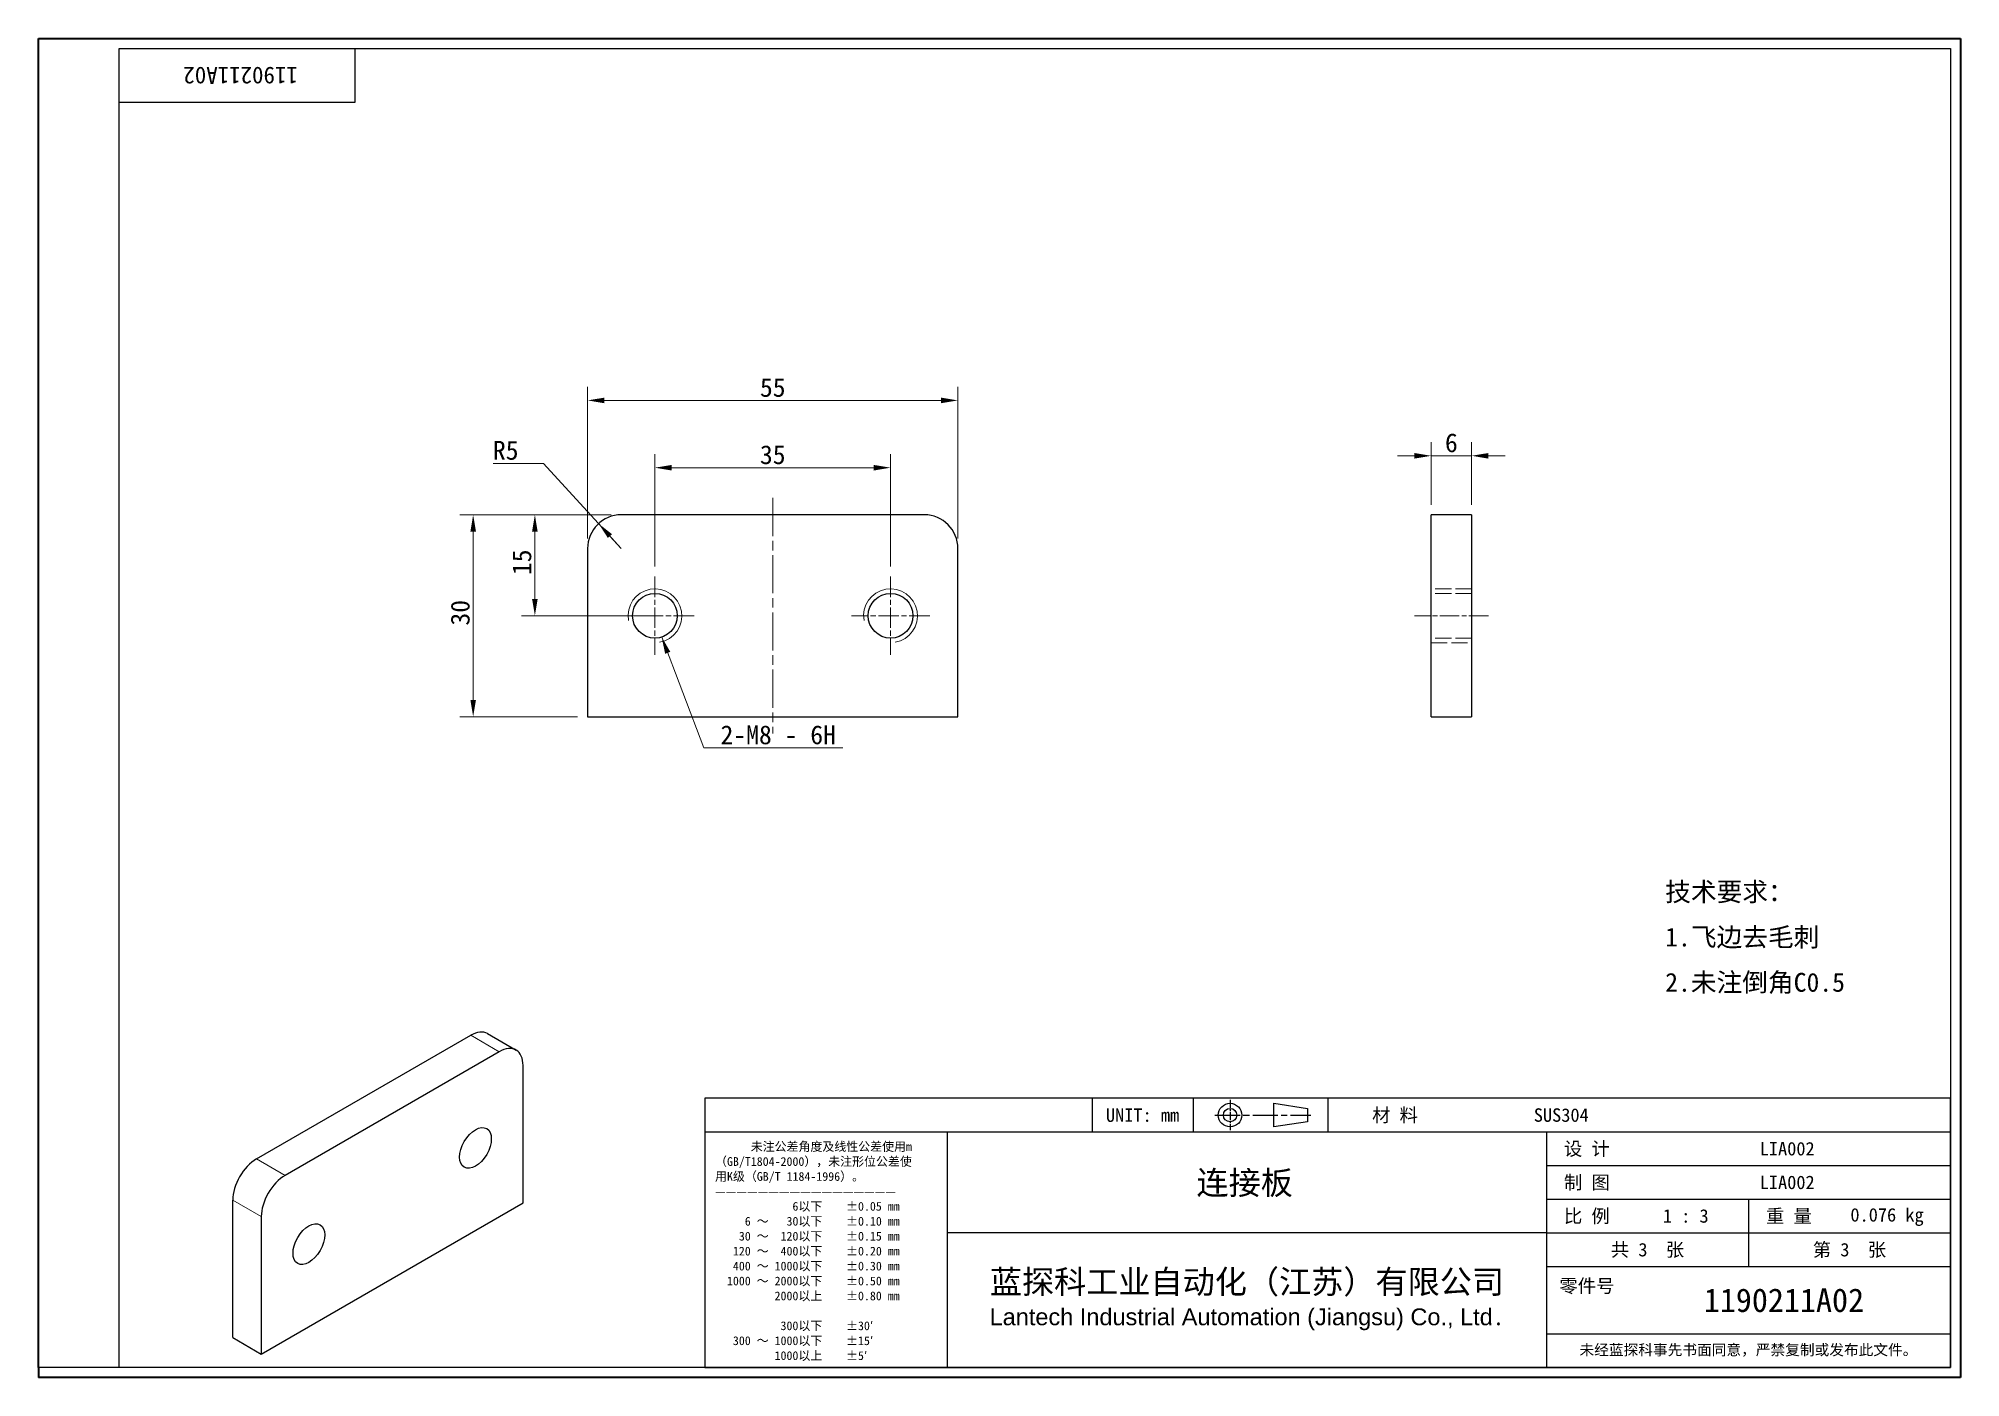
# Model space of a CAD drawing. Header units: millimetres. Extents: x 6 to 292, y 5 to 205.
import ezdxf
from ezdxf.enums import TextEntityAlignment as Align

# ---------------------------------------------------------------- set-up
doc = ezdxf.new("R2010")
doc.units = ezdxf.units.MM
doc.linetypes.add('CHAIN', pattern=[0.3543, 0.2362, -0.0295, 0.0591, -0.0295])
doc.linetypes.add('DASHED', pattern=[0.2067, 0.1654, -0.0413])
for name, color, linetype, lineweight in [('1', 7, 'Continuous', 18), ('可见 (ISO)', 7, 'Continuous', 25), ('可见窄的 (ISO)', 7, 'Continuous', 18), ('图框 (ISO)', 7, 'Continuous', 35), ('标题 (ISO)', 7, 'Continuous', 25)]:
    doc.layers.add(name, color=color, linetype=linetype, lineweight=lineweight)
for name, color, linetype, lineweight, true_color in [('中心标记 (ISO)', 1, 'CHAIN', 18, 0xff0000), ('中心线 (ISO)', 1, 'CHAIN', 18, 0xff0000), ('尺寸 (ISO)', 7, 'Continuous', 18, 0x008000), ('符号 (ISO)', 7, 'Continuous', 18, 0x008000), ('隐藏 (ISO)', 5, 'DASHED', 18, 0x0000ff)]:
    doc.layers.add(name, color=color, linetype=linetype, lineweight=lineweight, true_color=true_color)
doc.styles.add('文本样式164', font='SimSun.ttf')
doc.styles.add('文本样式165', font='SimSun.ttf')
doc.styles.add('文本样式74', font='SimSun.ttf')
doc.styles.add('最新国标', font='simfang.ttf')
doc.styles.add('注释文本 (ISO)', font='simfang.ttf')
doc.dimstyles.new('默认 (GB)', dxfattribs={"dimtxt": 2.8, "dimasz": 2.5, "dimexe": 2, "dimexo": 1.5, "dimgap": 0.5, "dimtad": 1, "dimtoh": 1, "dimdsep": 46, "dimtxsty": '最新国标', "dimcen": 0.09, "dimdle": 10, "dimclrd": 256, "dimclre": 256, "dimclrt": 256, "dimazin": 2, "dimtfac": 0.535714, "dimtdec": 3, "dimtmove": 0, "dimatfit": 3, "dimfxl": 0, "dimtolj": 1, "dimlwd": -1, "dimlwe": -1, "dimarcsym": 0})
doc.dimstyles.new('默认 (GB)$7', dxfattribs={"dimtxt": 2.8, "dimasz": 2.5, "dimexe": 2, "dimexo": 1.5, "dimgap": 0.5, "dimtad": 1, "dimtoh": 1, "dimdsep": 46, "dimtxsty": '最新国标', "dimcen": 0.09, "dimdle": 10, "dimclrd": 256, "dimclre": 256, "dimclrt": 256, "dimazin": 2, "dimtfac": 0.535714, "dimtdec": 3, "dimtmove": 0, "dimatfit": 3, "dimfxl": 0, "dimtolj": 1, "dimlwd": -1, "dimlwe": -1, "dimarcsym": 0})

# ---------------------------------------------------------------- blocks, each defined once
blk = doc.blocks.new('图框 最新国标')
at = {"layer": '图框 (ISO)'}
for p, q in [((6, 7), (6, 204.5)), ((6, 204.5), (291.5, 204.5)), ((291.5, 204.5), (291.5, 5.5)), ((6, 7), (6, 5.5)), ((6, 7), (6, 5.5)), ((291.5, 5.5), (6, 5.5))]:
    blk.add_line(p, q, dxfattribs=at)
at = {"layer": '图框 (ISO)', "color": 7, "linetype": 'Continuous', "lineweight": 25}
for p, q in [((18, 203), (290, 203)), ((18, 7), (18, 203)), ((18, 203), (290, 203)), ((53, 203), (53, 195)), ((290, 203), (290, 7)), ((290, 203), (290, 7)), ((53, 195), (18, 195)), ((290, 7), (6, 7)), ((290, 7), (18, 7))]:
    blk.add_line(p, q, dxfattribs=at)
at = {"layer": '图框 (ISO)', "style": '文本样式74'}
blk.add_attdef('零件代号_001', (44.53, 200.25), '', height=2.5, rotation=180, dxfattribs=at)
blk = doc.blocks.new('标题栏 最新国标')
at = {"layer": '标题 (ISO)'}
for p, q in [((381.98, -183.84), (196.98, -183.84)), ((196.98, -183.84), (196.98, -223.84)), ((254.48, -183.84), (254.48, -188.84)), ((269.48, -183.84), (269.48, -188.84)), ((281.48, -188.09), (281.48, -184.59)), ((281.48, -184.59), (286.48, -185.34)), ((286.48, -185.34), (286.48, -187.34)), ((289.48, -183.84), (289.48, -188.84)), ((381.98, -223.84), (381.98, -183.84)), ((383.48, -183.84), (383.48, -225.34)), ((286.48, -187.34), (281.48, -188.09)), ((196.98, -188.84), (381.98, -188.84)), ((232.98, -188.84), (232.98, -223.84)), ((321.98, -188.84), (321.98, -223.84)), ((321.98, -193.84), (381.98, -193.84)), ((321.98, -198.84), (381.98, -198.84)), ((351.98, -198.84), (351.98, -208.84)), ((321.98, -203.84), (232.98, -203.84)), ((321.98, -203.84), (381.98, -203.84)), ((321.98, -208.84), (381.98, -208.84)), ((321.98, -218.84), (381.98, -218.84)), ((196.98, -223.84), (381.98, -223.84)), ((383.48, -225.34), (196.98, -225.34))]:
    blk.add_line(p, q, dxfattribs=at)
at = {"layer": '标题 (ISO)', "linetype": 'CHAIN', "ltscale": 5.000333}
blk.add_line((274.98, -184.09), (274.98, -188.59), dxfattribs=at)
at = {"layer": '标题 (ISO)', "linetype": 'CHAIN', "ltscale": 15.834605}
blk.add_line((272.73, -186.34), (286.98, -186.34), dxfattribs=at)
at = {"layer": '标题 (ISO)'}
for radius in [1.75, 1]:
    blk.add_circle((274.98, -186.34), radius, dxfattribs=at)
at = {"layer": '1', "style": '文本样式164'}
for s, p in [('UNIT: mm', (261.98, -186.34)), ('材 料', (299.48, -186.34)), ('设 计', (327.98, -191.34)), ('制 图', (327.98, -196.34)), ('比 例', (327.98, -201.34)), ('重 量', (357.98, -201.34)), ('共 3  张', (336.98, -206.34)), ('第 3  张', (366.98, -206.34))]:
    blk.add_text(s, height=2, dxfattribs=at).set_placement(p, align=Align.MIDDLE_CENTER)
at = {"layer": '标题 (ISO)', "style": '注释文本 (ISO)'}
for s, insert, char_height, attachment_point, line_spacing_factor in [('\\fSimSun|b0|i0;{\\H1.3000;      未注公差角度及线性公差使用m\\P}\\fSimSun|b0|i0;{\\H1.3000;（GB/T1804-2000），未注形位公差使\\P}\\fSimSun|b0|i0;{\\H1.3000;用K级（GB/T 1184-1996）。\\P}\\fSimSun|b0|i0;{\\H1.3000;—————————————————\\P}\\fSimSun|b0|i0;{\\H1.3000;             6以下    ±0.05 mm\\P}\\fSimSun|b0|i0;{\\H1.3000;     6 ～   30以下    ±0.10 mm\\P}\\fSimSun|b0|i0;{\\H1.3000;    30 ～  120以下    ±0.15 mm\\P}\\fSimSun|b0|i0;{\\H1.3000;   120 ～  400以下    ±0.20 mm\\P}\\fSimSun|b0|i0;{\\H1.3000;   400 ～ 1000以下    ±0.30 mm\\P}\\fSimSun|b0|i0;{\\H1.3000;  1000 ～ 2000以下    ±0.50 mm\\P}\\fSimSun|b0|i0;{\\H1.3000;          2000以上    ±0.80 mm\\P}\\fSimSun|b0|i0;{\\H1.3000;\\P}\\fSimSun|b0|i0;{\\H1.3000;           300以下    ±30′\\P}\\fSimSun|b0|i0;{\\H1.3000;   300 ～ 1000以下    ±15′\\P}\\fSimSun|b0|i0;{\\H1.3000;          1000以上    ±5′}', (198.48, -206.63), 1.3, 4, 1.023913), ('{\\fMicrosoft YaHei|b0|i0|c134|p34;\\H1.75x;蓝探科工业自动化（江苏）有限公司\\P\\fArial|b0|i0|c0|p34;\\H0.71429x;Lantech Industrial Automation (Jiangsu) Co., Ltd\\fFangSong|b0|i0|c134|p49;.\\H1.15195x; }', (277.48, -213.84), 2, 5, 0.978695)]:
    blk.add_mtext(s, dxfattribs=dict(at, insert=insert, char_height=char_height, attachment_point=attachment_point, line_spacing_factor=line_spacing_factor))
at = {"layer": '标题 (ISO)', "attachment_point": 5, "style": '注释文本 (ISO)'}
for s, insert, char_height in [('\\fFangSong|b0|i0;零件号', (327.98, -211.84), 2), ('\\fSimSun|b0|i0;{\\H1.6000;未经蓝探科事先书面同意，严禁复制或发布此文件。}', (351.98, -221.34), 1.6)]:
    blk.add_mtext(s, dxfattribs=dict(at, insert=insert, char_height=char_height))
at = {"layer": '标题 (ISO)'}
for tag, p, height, style in [('材料_001', (320.09, -187.33), 2, '注释文本 (ISO)'), ('设计人_001', (353.65, -192.33), 2, '注释文本 (ISO)'), ('库存编号_001', (269.98, -198.14), 3.5, '文本样式165'), ('设计人_001', (353.65, -197.33), 2, '注释文本 (ISO)'), ('视图比例_001', (339.26, -202.33), 2, '注释文本 (ISO)'), ('质量\\P3;_001', (367.12, -202.16), 2, '注释文本 (ISO)'), ('零件代号_001', (345.34, -215.59), 3.5, '文本样式165')]:
    blk.add_attdef(tag, p, '', height=height, dxfattribs=dict(at, style=style))
blk = doc.blocks.new('*D5')
at = {"layer": 'Defpoints', "color": 0, "transparency": 16777216}
for p in [(142.57, 150.71), (87.57, 128.71), (142.57, 128.71)]:
    blk.add_point(p, dxfattribs=at)
at = {"layer": '尺寸 (ISO)', "color": 116, "true_color": 0x00803f, "transparency": 16777216}
for p, q in [((87.57, 130.21), (87.57, 152.71)), ((142.57, 130.21), (142.57, 152.71)), ((90.07, 150.71), (140.07, 150.71))]:
    blk.add_line(p, q, dxfattribs=at)
for points in [[(90.07, 151.12), (90.07, 150.29), (87.57, 150.71)], [(140.07, 151.12), (140.07, 150.29), (142.57, 150.71)]]:
    blk.add_solid(points, dxfattribs=at)
at = {"layer": '尺寸 (ISO)', "transparency": 16777216, "insert": (115.07, 152.62), "char_height": 2.8, "attachment_point": 5, "style": '最新国标'}
blk.add_mtext('\\A1;55', dxfattribs=at)
blk = doc.blocks.new('*D6')
at = {"layer": 'Defpoints', "color": 0, "transparency": 16777216}
for p in [(92.57, 133.71), (70.57, 103.71), (87.57, 103.71)]:
    blk.add_point(p, dxfattribs=at)
at = {"layer": '尺寸 (ISO)', "color": 116, "true_color": 0x00803f, "transparency": 16777216}
for p, q in [((91.07, 133.71), (68.57, 133.71)), ((70.57, 131.21), (70.57, 106.21)), ((86.07, 103.71), (68.57, 103.71))]:
    blk.add_line(p, q, dxfattribs=at)
for points in [[(70.16, 131.21), (70.99, 131.21), (70.57, 133.71)], [(70.16, 106.21), (70.99, 106.21), (70.57, 103.71)]]:
    blk.add_solid(points, dxfattribs=at)
at = {"layer": '尺寸 (ISO)', "transparency": 16777216, "insert": (68.66, 119.15), "char_height": 2.8, "attachment_point": 5, "rotation": 90, "style": '最新国标'}
blk.add_mtext('\\A1;30', dxfattribs=at)
blk = doc.blocks.new('*D7')
at = {"layer": 'Defpoints', "color": 0, "transparency": 16777216}
for p in [(132.57, 140.71), (97.57, 124.53), (132.57, 124.53)]:
    blk.add_point(p, dxfattribs=at)
at = {"layer": '尺寸 (ISO)', "color": 116, "true_color": 0x00803f, "transparency": 16777216}
for p, q in [((97.57, 126.03), (97.57, 142.71)), ((100.07, 140.71), (130.07, 140.71)), ((132.57, 126.03), (132.57, 142.71))]:
    blk.add_line(p, q, dxfattribs=at)
for points in [[(100.07, 141.12), (100.07, 140.29), (97.57, 140.71)], [(130.07, 141.12), (130.07, 140.29), (132.57, 140.71)]]:
    blk.add_solid(points, dxfattribs=at)
at = {"layer": '尺寸 (ISO)', "transparency": 16777216, "insert": (115.07, 142.62), "char_height": 2.8, "attachment_point": 5, "style": '最新国标'}
blk.add_mtext('\\A1;35', dxfattribs=at)
blk = doc.blocks.new('*D8')
at = {"layer": 'Defpoints', "color": 0, "transparency": 16777216}
for p in [(79.74, 133.71), (92.57, 133.71), (97.57, 118.71)]:
    blk.add_point(p, dxfattribs=at)
at = {"layer": '尺寸 (ISO)', "color": 116, "true_color": 0x00803f, "transparency": 16777216}
for p, q in [((91.07, 133.71), (77.74, 133.71)), ((79.74, 121.21), (79.74, 131.21)), ((96.07, 118.71), (77.74, 118.71))]:
    blk.add_line(p, q, dxfattribs=at)
for points in [[(79.32, 131.21), (80.15, 131.21), (79.74, 133.71)], [(79.32, 121.21), (80.15, 121.21), (79.74, 118.71)]]:
    blk.add_solid(points, dxfattribs=at)
at = {"layer": '尺寸 (ISO)', "transparency": 16777216, "insert": (77.82, 126.65), "char_height": 2.8, "attachment_point": 5, "rotation": 90, "style": '最新国标'}
blk.add_mtext('\\A1;15', dxfattribs=at)
blk = doc.blocks.new('*D9')
at = {"layer": 'Defpoints', "color": 0, "transparency": 16777216}
for p in [(89.2, 132.4), (92.57, 128.71)]:
    blk.add_point(p, dxfattribs=at)
at = {"layer": '尺寸 (ISO)', "color": 116, "true_color": 0x00803f, "transparency": 16777216}
for p, q in [((73.56, 141.35), (81.01, 141.35)), ((81.01, 141.35), (87.51, 134.24)), ((89.2, 132.4), (87.51, 134.24)), ((92.57, 128.71), (89.2, 132.4)), ((90.89, 130.55), (92.57, 128.71))]:
    blk.add_line(p, q, dxfattribs=at)
blk.add_solid([(91.19, 130.83), (90.58, 130.27), (89.2, 132.4)], dxfattribs=at)
at = {"layer": '尺寸 (ISO)', "transparency": 16777216, "insert": (75.41, 143.27), "char_height": 2.8, "attachment_point": 5, "style": '最新国标'}
blk.add_mtext('\\A1;R5', dxfattribs=at)
blk = doc.blocks.new('*D10')
at = {"layer": 'Defpoints', "color": 0, "transparency": 16777216}
for p in [(218.87, 142.48), (212.87, 133.71), (218.87, 133.71)]:
    blk.add_point(p, dxfattribs=at)
at = {"layer": '尺寸 (ISO)', "color": 116, "true_color": 0x00803f, "transparency": 16777216}
for p, q in [((212.87, 135.21), (212.87, 144.48)), ((218.87, 135.21), (218.87, 144.48)), ((210.37, 142.48), (207.87, 142.48)), ((212.87, 142.48), (218.87, 142.48)), ((221.37, 142.48), (223.87, 142.48))]:
    blk.add_line(p, q, dxfattribs=at)
for points in [[(210.37, 142.89), (210.37, 142.06), (212.87, 142.48)], [(221.37, 142.89), (221.37, 142.06), (218.87, 142.48)]]:
    blk.add_solid(points, dxfattribs=at)
at = {"layer": '尺寸 (ISO)', "transparency": 16777216, "insert": (215.87, 144.39), "char_height": 2.8, "attachment_point": 5, "style": '最新国标'}
blk.add_mtext('\\A1;6', dxfattribs=at)

msp = doc.modelspace()

# ---------------------------------------------------------------- linework, layer by layer
at = {"layer": '中心标记 (ISO)', "ltscale": 12.942133}
for p, q in [((97.5722, 124.5311), (97.5722, 112.8841)), ((132.5722, 124.5311), (132.5722, 112.8841)), ((103.3957, 118.7076), (91.7487, 118.7076)), ((138.3957, 118.7076), (126.7487, 118.7076))]:
    msp.add_line(p, q, dxfattribs=at)
at = {"layer": '中心线 (ISO)', "ltscale": 23.990969}
msp.add_line((115.0722, 136.2076), (115.0722, 101.2076), dxfattribs=at)
at = {"layer": '中心线 (ISO)', "ltscale": 12.223182}
msp.add_line((221.3679, 118.7076), (210.3679, 118.7076), dxfattribs=at)
at = {"layer": '可见 (ISO)'}
for p, q in [((137.5722, 133.7076), (92.5722, 133.7076)), ((218.8679, 133.7076), (212.8679, 133.7076)), ((212.8679, 128.7076), (212.8679, 133.7076)), ((218.8679, 133.7076), (218.8679, 128.7076)), ((87.5722, 128.7076), (87.5722, 103.7076)), ((142.5722, 103.7076), (142.5722, 128.7076)), ((212.8679, 103.7076), (212.8679, 128.7076)), ((218.8679, 128.7076), (218.8679, 103.7076)), ((87.5722, 103.7076), (142.5722, 103.7076)), ((212.8679, 103.7076), (218.8679, 103.7076)), ((38.3882, 37.9884), (70.208, 56.3596)), ((72.708, 56.6072), (76.9507, 54.1577)), ((74.4507, 53.9101), (42.6309, 35.5389)), ((77.9862, 31.4564), (77.9862, 51.8688)), ((34.8527, 11.4523), (34.8527, 31.8647)), ((39.0953, 9.0028), (77.9862, 31.4564)), ((39.0953, 29.4152), (39.0953, 9.0028)), ((34.8527, 11.4523), (39.0953, 9.0028))]:
    msp.add_line(p, q, dxfattribs=at)
for centre in [(97.5722, 118.7076), (132.5722, 118.7076)]:
    msp.add_circle(centre, 3.3235, dxfattribs=at)
for centre, start, end in [((92.5722, 128.7076), 90, 180), ((137.5722, 128.7076), 0, 90)]:
    msp.add_arc(centre, 5, start, end, dxfattribs=at)
for centre, major_axis, start_param, end_param in [((70.208, 52.2771), (2.5, 4.3301), 0, 0.78539816), ((74.4507, 49.8276), (2.5, 4.3301), 5.49778714, 7.06858347), ((38.3882, 33.9059), (-2.5, -4.3301), 3.92699082, 5.49778714), ((42.6309, 31.4564), (2.5, 4.3301), 0.78539816, 2.35619449)]:
    msp.add_ellipse(centre, major_axis=major_axis, ratio=0.57735027, start_param=start_param, end_param=end_param, dxfattribs=at)
for centre in [(70.9151, 39.6214), (46.1664, 25.3327)]:
    msp.add_ellipse(centre, major_axis=(1.6618, 2.8782), ratio=0.57735027, dxfattribs=at)
at = {"layer": '可见窄的 (ISO)'}
for p, q in [((70.208, 56.3596), (74.4507, 53.9101)), ((42.6309, 35.5389), (38.3882, 37.9884)), ((34.8527, 31.8647), (39.0953, 29.4152))]:
    msp.add_line(p, q, dxfattribs=at)
for centre in [(97.5722, 118.7076), (132.5722, 118.7076)]:
    msp.add_arc(centre, 4, 280, 190, dxfattribs=at)
at = {"layer": '隐藏 (ISO)', "ltscale": 14.513788}
for p, q in [((218.8679, 122.7076), (212.8679, 122.7076)), ((218.8679, 122.0311), (212.8679, 122.0311)), ((218.8679, 115.3841), (212.8679, 115.3841)), ((212.8679, 114.7076), (218.8679, 114.7076))]:
    msp.add_line(p, q, dxfattribs=at)

# ---------------------------------------------------------------- block references
msp.add_blockref('图框 最新国标', (0, 0)).add_auto_attribs({'零件代号_001': '1190211A02'})
ref = msp.add_blockref('标题栏 最新国标', (-91.9825, 230.8443))
ref.add_attrib('零件代号_001', '1190211A02', (253.3589, 15.25), dxfattribs={"layer": '标题 (ISO)', "height": 3.5, "style": '文本样式165'})
ref.add_attrib('库存编号_001', '连接板', (178.0014, 32.7011), dxfattribs={"layer": '标题 (ISO)', "height": 3.5, "style": '文本样式165'})
ref.add_attrib('质量\\P3;_001', '0.076 kg', (275.1371, 28.6829), dxfattribs={"layer": '标题 (ISO)', "height": 2, "style": '注释文本 (ISO)'})
ref.add_attrib('视图比例_001', '1 : 3', (247.28, 28.5171), dxfattribs={"layer": '标题 (ISO)', "height": 2, "style": '注释文本 (ISO)'})
ref.add_attrib('设计人_001', 'LIA002', (261.6686, 38.5114), dxfattribs={"layer": '标题 (ISO)', "height": 2, "style": '注释文本 (ISO)'})
ref.add_attrib('设计人_001', 'LIA002', (261.6686, 33.5114), dxfattribs={"layer": '标题 (ISO)', "height": 2, "style": '注释文本 (ISO)'})
ref.add_attrib('材料_001', 'SUS304', (228.1114, 43.5114), dxfattribs={"layer": '标题 (ISO)', "height": 2, "style": '注释文本 (ISO)'})

# ---------------------------------------------------------------- texts
at = {"layer": '符号 (ISO)', "char_height": 2.8}
for s, insert, width, attachment_point, line_spacing_factor, style in [('2-M8 - 6H', (107.3118, 99.572), 19.05179, 7, 0.49, '最新国标'), ('\\fFangSong|b0|i0;{\\H2.8000;技术要求：\\P}\\fFangSong|b0|i0;{\\H2.8000;1.飞边去毛刺\\P}\\fFangSong|b0|i0;{\\H2.8000;2.未注倒角C0.5\\P}', (247.6267, 70.7938), 29.34269, 4, 1.441304, '注释文本 (ISO)')]:
    msp.add_mtext(s, dxfattribs=dict(at, insert=insert, width=width, attachment_point=attachment_point, line_spacing_factor=line_spacing_factor, style=style))

# ---------------------------------------------------------------- dimensions: what is measured, and where the dimension line sits
at = {"layer": '尺寸 (ISO)', "color": 116, "true_color": 0x00803f}
for base, p1, p2, angle, override, picture, middle in [((142.5722, 150.7076), (87.5722, 128.7076), (142.5722, 128.7076), 180, {"dimgap": 0.5, "dimtoh": 0, "dimdec": 2, "dimtol": 0, "dimlim": 0, "dimtp": 0, "dimtm": 0, "dimtdec": 3, "dimtofl": 0, "dimatfit": 1}, '*D5', (115.0722, 150.7076)), ((218.8679, 142.4756), (212.8679, 133.7076), (218.8679, 133.7076), 180, {"dimgap": 0.5, "dimtoh": 0, "dimdec": 2, "dimtol": 0, "dimlim": 0, "dimtp": 0, "dimtm": 0, "dimtdec": 3, "dimtofl": 1, "dimatfit": 1}, '*D10', (215.8679, 142.4756)), ((132.5722, 140.7076), (97.5722, 124.5311), (132.5722, 124.5311), 180, {"dimgap": 0.5, "dimtoh": 0, "dimdec": 2, "dimtol": 0, "dimlim": 0, "dimtp": 0, "dimtm": 0, "dimtdec": 3, "dimtofl": 0, "dimatfit": 1}, '*D7', (115.0722, 140.7076)), ((70.5722, 103.7076), (92.5722, 133.7076), (87.5722, 103.7076), 90, {"dimgap": 0.5, "dimtoh": 0, "dimdec": 2, "dimtol": 0, "dimlim": 0, "dimtp": 0, "dimtm": 0, "dimtdec": 3, "dimtofl": 0, "dimatfit": 1}, '*D6', (70.5722, 119.1468)), ((79.7362, 133.7076), (97.5722, 118.7076), (92.5722, 133.7076), 90, {"dimgap": 0.5, "dimtoh": 0, "dimdec": 2, "dimtol": 0, "dimlim": 0, "dimtp": 0, "dimtm": 0, "dimtdec": 3, "dimtofl": 0, "dimatfit": 1}, '*D8', (79.7362, 126.6532))]:
    dim = msp.add_linear_dim(base=base, p1=p1, p2=p2, angle=angle, dimstyle='默认 (GB)', override=override, dxfattribs=at)
    dim.commit()
    dim.dimension.update_dxf_attribs({"geometry": picture, "text_midpoint": middle, "dimtype": 160})
dim = msp.add_radius_dim(center=(92.5722, 128.7076), mpoint=(89.198, 132.3973), dimstyle='默认 (GB)', override={"dimgap": 0.5, "dimtih": 1, "dimdec": 2, "dimlfac": 1, "dimcen": 0, "dimtol": 0, "dimlim": 0, "dimtp": 0, "dimtm": 0, "dimtdec": 3}, dxfattribs=at)
dim.commit()
dim.dimension.update_dxf_attribs({"geometry": '*D9', "text_midpoint": (75.4118, 141.3533), "dimtype": 164})

# ---------------------------------------------------------------- leaders
at = {"layer": '符号 (ISO)', "annotation_type": 0, "has_hookline": 1, "hookline_direction": 0, "text_width": 18.144}
msp.add_leader([(98.5788, 115.5402), (104.8118, 99.1054), (107.3118, 99.1054)], dimstyle='默认 (GB)$7', override={"dimgap": 0, "dimtad": 1}, dxfattribs=at)

doc.saveas('drawing.dxf')
